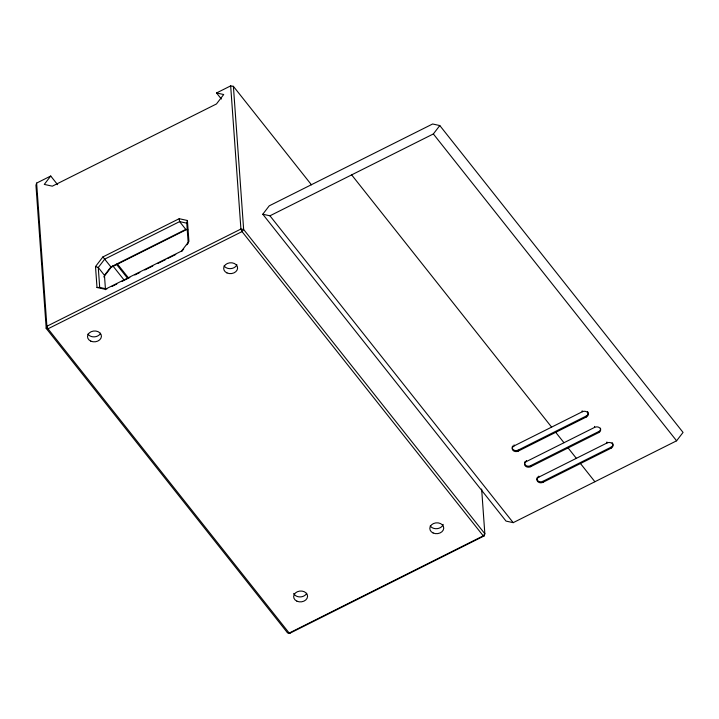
<?xml version="1.0" encoding="UTF-8"?>
<svg xmlns="http://www.w3.org/2000/svg" width="719" height="719" viewBox="0 0 719 719"><rect width="100%" height="100%" fill="white"/><g stroke="black" fill="none" stroke-linecap="round" stroke-linejoin="round"><path stroke-width="1.08" d="M186.913 244.766L188.207 243.085L186.778 223.169L187.416 220.499L179.202 218.702L102.898 256.926L95.501 266.542L97.002 287.492L105.217 289.29L181.521 251.075L188.917 241.449L187.416 220.499M57.61 184.684L50.734 176.02L36.624 183.084L35.95 185.241L46.214 328.403L287.402 632.666L290.134 633.115L484.175 535.916L484.84 533.759L481.64 489.019M50.734 176.02L44.281 184.406L52.343 186.176L216.455 103.967L223.708 94.531L216.545 92.958L221.353 99.024M105.486 289.694L104.453 275.314L110.906 266.92L185.799 229.406L187.848 229.855M103.743 276.95L111.139 267.324L187.443 229.109M181.754 251.479L183.687 248.963M262.786 214.235L269.23 205.841L432.631 123.983L439.803 125.555L683.05 432.416L676.597 440.81L513.195 522.659L506.032 521.095L262.786 214.235L269.949 215.799L433.35 133.95L439.803 125.555M216.545 92.958L230.664 85.885L233.396 86.334L311.462 184.819M111.858 286.495L116.846 283.996M121.844 281.488L129.833 277.489M134.821 274.991L139.819 272.492M144.807 269.984L152.796 265.985M157.794 263.487L165.774 259.487M167.779 258.481L175.76 254.481M514.166 445.879L582.246 411.771A3.981 3.101 -4.1 0 1 587.711 412.67A3.981 3.101 -4.1 0 1 586.371 416.975L518.282 451.083A3.981 3.101 -4.1 0 1 512.818 450.184A3.981 3.101 -4.1 0 1 514.166 445.879L514.094 444.881M512.692 446.05A3.981 3.101 -4.1 0 0 513.384 449.797A3.981 3.101 -4.1 0 0 518.21 450.085L586.3 415.977A3.981 3.101 -4.1 0 0 587.558 411.583M526.533 461.481L594.613 427.383A3.981 3.101 -4.1 0 1 600.077 428.272A3.981 3.101 -4.1 0 1 598.738 432.577L530.649 466.685A3.981 3.101 -4.1 0 1 525.185 465.786A3.981 3.101 -4.1 0 1 526.533 461.481L526.461 460.493M525.382 461.265A3.981 3.101 -4.1 0 0 525.544 465.238A3.981 3.101 -4.1 0 0 530.586 465.687L598.666 431.58A3.981 3.101 -4.1 0 0 600.491 428.209M538.899 477.083L606.98 442.985A3.981 3.101 -4.1 0 1 612.444 443.875A3.981 3.101 -4.1 0 1 611.105 448.18L543.025 482.287A3.981 3.101 -4.1 0 1 537.56 481.397A3.981 3.101 -4.1 0 1 538.899 477.083L538.828 476.095M537.578 477.065A3.981 3.101 -4.1 0 0 538.019 480.921A3.981 3.101 -4.1 0 0 542.953 481.29L611.033 447.191A3.981 3.101 -4.1 0 0 612.13 442.607M97.002 287.492L99.698 287.429L106.861 288.993M484.175 535.916L483.231 535.853L289.191 633.062L48.002 328.799L46.888 326.255L36.624 183.084M287.402 632.666L290.134 633.115M186.778 223.169L179.615 221.605L104.722 259.119L98.269 267.513L99.698 287.429M95.501 266.542L98.269 267.513L104.453 275.314M102.898 256.926L110.906 266.92M433.35 133.95L676.597 440.81M351.645 174.87L551.608 427.122M555.733 432.326L563.975 442.724M568.1 447.928L576.341 458.327M580.467 463.53L594.901 481.73M269.949 215.799L513.195 522.659M185.799 229.406L179.615 221.605L179.202 218.702M117.125 263.648L128.297 277.732M116.541 264.376L127.712 278.46M112.838 265.832L124.01 279.916M611.033 447.191L611.105 448.18M606.908 441.987L606.98 442.985M598.666 431.58L598.738 432.577M594.541 426.385L594.613 427.383M586.3 415.977L586.371 416.975M582.174 410.783L582.246 411.771M542.953 481.29L543.025 482.287M530.586 465.687L530.649 466.685M518.21 450.085L518.282 451.083M233.396 86.334L243.651 229.496L484.84 533.759L483.231 535.853L242.042 231.599L240.919 229.046L230.664 85.885M100.561 333.283A6.974 5.437 -4.1 0 1 94.414 336.852A6.974 5.437 -4.1 0 1 87.907 334.083M443.183 524.376A6.974 5.437 -4.1 0 1 437.224 528.645A6.974 5.437 -4.1 0 1 430.214 525.922M236.902 264.7A6.974 5.437 -4.1 0 1 230.835 268.618A6.974 5.437 -4.1 0 1 224.076 265.868M306.707 593.337A6.974 5.437 -4.1 0 1 300.066 596.923A6.974 5.437 -4.1 0 1 293.658 593.427M46.888 326.255L46.214 328.403L48.002 328.799L242.042 231.599L243.651 229.496L240.919 229.046L46.888 326.255M433.081 532.968A6.974 5.437 -4.1 0 0 443.731 528.24A6.974 5.437 -4.1 0 0 433.503 523.54A6.974 5.437 -4.1 0 0 433.081 532.968M296.92 601.174A6.974 5.437 -4.1 0 0 307.57 596.455A6.974 5.437 -4.1 0 0 297.333 591.746A6.974 5.437 -4.1 0 0 296.92 601.174M226.943 272.914A6.974 5.437 -4.1 0 0 237.594 268.187A6.974 5.437 -4.1 0 0 227.357 263.487A6.974 5.437 -4.1 0 0 226.943 272.914M90.774 341.121A6.974 5.437 -4.1 0 0 101.424 336.402A6.974 5.437 -4.1 0 0 91.187 331.702A6.974 5.437 -4.1 0 0 90.774 341.121"/></g></svg>
